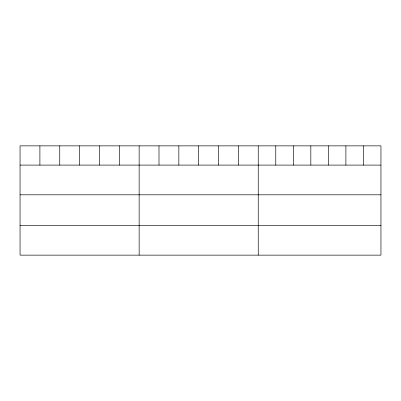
<?xml version="1.0" encoding="UTF-8"?>
<svg xmlns="http://www.w3.org/2000/svg" width="401" height="401" viewBox="0 0 401 401"><rect width="100%" height="100%" fill="white"/><g stroke="black" fill="none" stroke-linecap="round" stroke-linejoin="round"><path stroke-width="0.6" d="M380.95 165.097L380.95 255.141L20.05 255.141L20.05 145.859L380.95 145.859L380.95 165.097L20.05 165.097M20.05 194.811L380.95 194.811M20.05 225.427L380.95 225.427M363.421 145.859L363.421 165.097M345.893 145.859L345.893 165.097M328.364 145.859L328.364 165.097M310.83 145.859L310.83 165.097M293.301 145.859L293.301 165.097M275.773 145.859L275.773 165.097M258.244 145.859L258.244 255.141M238.394 145.859L238.394 165.097M218.545 145.859L218.545 165.097M198.695 145.859L198.695 165.097M178.846 145.859L178.846 165.097M158.996 145.859L158.996 165.097M139.147 145.859L139.147 255.141M119.297 145.859L119.297 165.097M99.448 145.859L99.448 165.097M79.599 145.859L79.599 165.097M59.749 145.859L59.749 165.097M39.899 145.859L39.899 165.097"/></g></svg>
